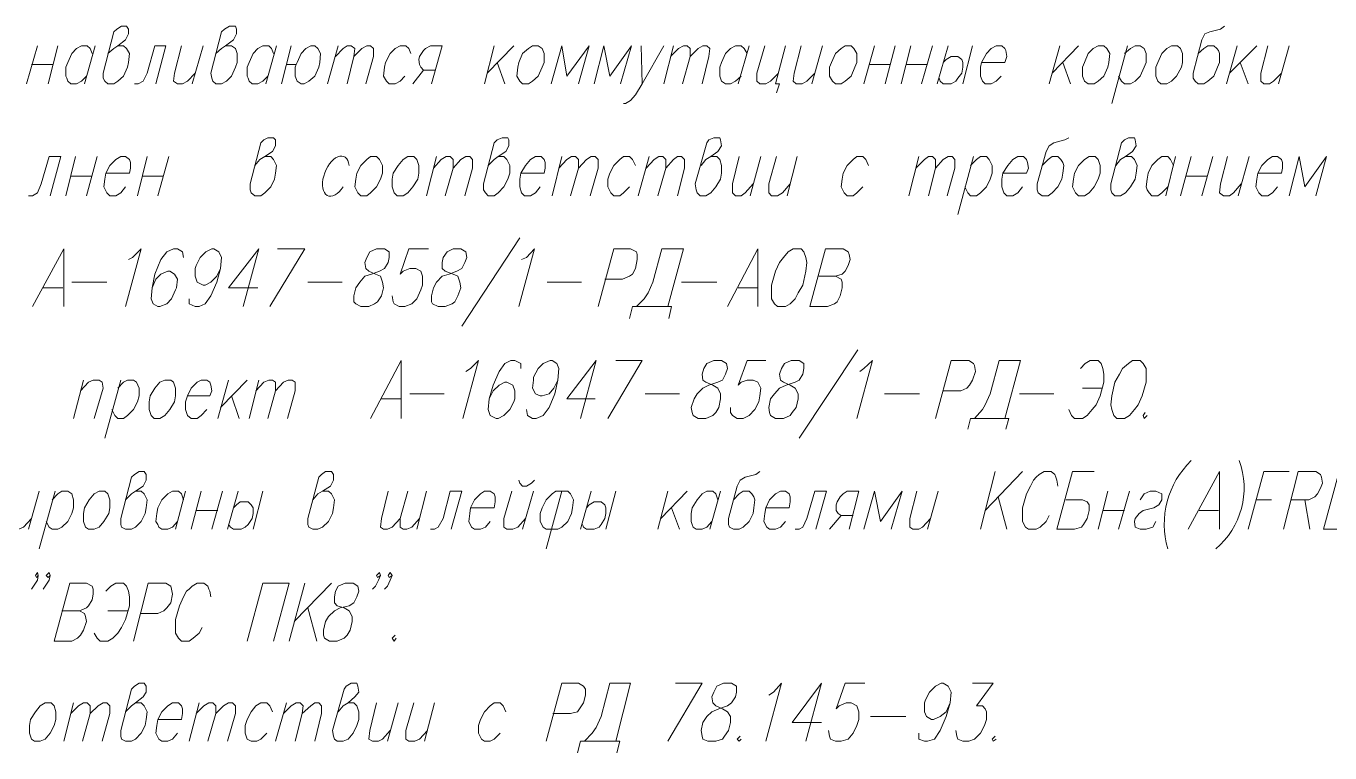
# Model space of a CAD drawing. Header units: millimetres. Extents: x 2185 to 4647, y 1259 to 2456.
# Drawn here: x 4035.09 to 4063.25, y 2350.15 to 2365.84 of the extents above; entities that cross this region are included whole.
import ezdxf

# ---------------------------------------------------------------- set-up
doc = ezdxf.new("R2010")
doc.units = ezdxf.units.MM
doc.layers.add('PDF _текст', color=7, linetype='Continuous')

msp = doc.modelspace()

# ---------------------------------------------------------------- linework, layer by layer
at = {"layer": 'PDF _текст', "lineweight": 20}
for points in [[(4036.861, 2365.244), (4036.988, 2365.35), (4037.073, 2365.413), (4037.242, 2365.54), (4037.306, 2365.667), (4037.306, 2365.773), (4037.263, 2365.837), (4037.157, 2365.837), (4037.052, 2365.773), (4036.988, 2365.71), (4036.755, 2364.821), (4036.755, 2364.715), (4036.797, 2364.651), (4036.861, 2364.588), (4036.988, 2364.588), (4037.073, 2364.651), (4037.2, 2364.757), (4037.284, 2364.948), (4037.306, 2365.053), (4037.327, 2365.244), (4037.263, 2365.35), (4037.2, 2365.413), (4037.073, 2365.413)], [(4039.189, 2365.244), (4039.316, 2365.35), (4039.401, 2365.413), (4039.571, 2365.54), (4039.634, 2365.667), (4039.634, 2365.773), (4039.613, 2365.837), (4039.486, 2365.837), (4039.38, 2365.773), (4039.316, 2365.71), (4039.084, 2364.821), (4039.105, 2364.715), (4039.126, 2364.651), (4039.189, 2364.588), (4039.316, 2364.588), (4039.422, 2364.651), (4039.528, 2364.757), (4039.613, 2364.948), (4039.655, 2365.053), (4039.655, 2365.244), (4039.613, 2365.35), (4039.528, 2365.413), (4039.401, 2365.413)], [(4060.971, 2365.837), (4060.887, 2365.773), (4060.654, 2365.71), (4060.548, 2365.667), (4060.484, 2365.54), (4060.294, 2364.821), (4060.294, 2364.715), (4060.336, 2364.651), (4060.4, 2364.588), (4060.527, 2364.588), (4060.611, 2364.651), (4060.739, 2364.757), (4060.823, 2364.948), (4060.866, 2365.053), (4060.866, 2365.244), (4060.844, 2365.307), (4060.802, 2365.35), (4060.739, 2365.413), (4060.611, 2365.413), (4060.527, 2365.35), (4060.4, 2365.244)], [(4035.337, 2365.413), (4035.104, 2364.588)], [(4035.781, 2365.413), (4035.57, 2364.588)], [(4036.395, 2364.757), (4036.289, 2364.651), (4036.184, 2364.588), (4036.057, 2364.588), (4035.993, 2364.651), (4035.972, 2364.715), (4035.951, 2364.757), (4035.951, 2364.948), (4035.993, 2365.053), (4036.078, 2365.244), (4036.184, 2365.35), (4036.289, 2365.413), (4036.416, 2365.413), (4036.48, 2365.35), (4036.522, 2365.244)], [(4036.586, 2365.413), (4036.353, 2364.588)], [(4037.898, 2364.588), (4038.11, 2365.413), (4037.877, 2365.413), (4037.708, 2364.821), (4037.623, 2364.651), (4037.517, 2364.588), (4037.433, 2364.588)], [(4038.449, 2365.413), (4038.3, 2364.821), (4038.279, 2364.651), (4038.364, 2364.588), (4038.47, 2364.588), (4038.576, 2364.651), (4038.745, 2364.821)], [(4038.914, 2365.413), (4038.681, 2364.588)], [(4040.311, 2364.757), (4040.206, 2364.651), (4040.1, 2364.588), (4039.973, 2364.588), (4039.909, 2364.651), (4039.888, 2364.715), (4039.867, 2364.757), (4039.867, 2364.948), (4039.909, 2365.053), (4039.994, 2365.244), (4040.1, 2365.35), (4040.206, 2365.413), (4040.333, 2365.413), (4040.396, 2365.35), (4040.438, 2365.244)], [(4040.502, 2365.413), (4040.269, 2364.588)], [(4040.819, 2365.413), (4040.608, 2364.588)], [(4040.714, 2365.011), (4040.925, 2365.011), (4040.946, 2365.053), (4041.031, 2365.244), (4041.137, 2365.35), (4041.243, 2365.413), (4041.327, 2365.413), (4041.391, 2365.35), (4041.454, 2365.244), (4041.433, 2365.053), (4041.412, 2364.948), (4041.327, 2364.757), (4041.2, 2364.651), (4041.095, 2364.588), (4041.031, 2364.588), (4040.946, 2364.651), (4040.904, 2364.757), (4040.904, 2364.948), (4040.925, 2365.011)], [(4041.835, 2365.413), (4041.603, 2364.588)], [(4041.772, 2365.18), (4041.941, 2365.35), (4042.026, 2365.413), (4042.111, 2365.413), (4042.195, 2365.35), (4042.174, 2365.18), (4042.026, 2364.588)], [(4042.174, 2365.18), (4042.344, 2365.35), (4042.449, 2365.413), (4042.534, 2365.413), (4042.598, 2365.35), (4042.598, 2365.18), (4042.428, 2364.588)], [(4043.402, 2365.244), (4043.36, 2365.35), (4043.296, 2365.413), (4043.169, 2365.413), (4043.063, 2365.35), (4042.957, 2365.244), (4042.852, 2365.053), (4042.83, 2364.948), (4042.809, 2364.757), (4042.873, 2364.651), (4042.936, 2364.588), (4043.063, 2364.588), (4043.169, 2364.651), (4043.275, 2364.757)], [(4043.846, 2364.588), (4044.079, 2365.413), (4043.825, 2365.413), (4043.719, 2365.35), (4043.677, 2365.307), (4043.592, 2365.18), (4043.571, 2365.117), (4043.592, 2365.011), (4043.614, 2364.948), (4043.677, 2364.884), (4043.931, 2364.884)], [(4045.201, 2365.413), (4044.99, 2364.588)], [(4045.625, 2365.413), (4045.053, 2364.821)], [(4047.022, 2364.588), (4047.254, 2365.413), (4046.768, 2364.757), (4046.662, 2365.413), (4046.429, 2364.588)], [(4047.932, 2364.588), (4048.165, 2365.413), (4047.699, 2364.757), (4047.572, 2365.413), (4047.36, 2364.588)], [(4048.376, 2365.413), (4048.398, 2364.588), (4048.863, 2365.413)], [(4049.075, 2365.413), (4048.863, 2364.588)], [(4049.011, 2365.18), (4049.181, 2365.35), (4049.287, 2365.413), (4049.371, 2365.413), (4049.435, 2365.35), (4049.435, 2365.18), (4049.265, 2364.588)], [(4049.435, 2365.18), (4049.604, 2365.35), (4049.71, 2365.413), (4049.795, 2365.413), (4049.858, 2365.35), (4049.837, 2365.18), (4049.689, 2364.588)], [(4050.536, 2364.757), (4050.409, 2364.651), (4050.303, 2364.588), (4050.197, 2364.588), (4050.112, 2364.651), (4050.091, 2364.715), (4050.07, 2364.757), (4050.07, 2364.948), (4050.112, 2365.053), (4050.197, 2365.244), (4050.303, 2365.35), (4050.409, 2365.413), (4050.536, 2365.413), (4050.599, 2365.35), (4050.663, 2365.244)], [(4050.705, 2365.413), (4050.472, 2364.588)], [(4051.044, 2365.413), (4050.874, 2364.821), (4050.874, 2364.651), (4050.938, 2364.588), (4051.065, 2364.588), (4051.171, 2364.651), (4051.34, 2364.821)], [(4051.488, 2365.413), (4051.276, 2364.588), (4051.361, 2364.588), (4051.298, 2364.397)], [(4051.827, 2365.413), (4051.679, 2364.821), (4051.657, 2364.651), (4051.721, 2364.588), (4051.848, 2364.588), (4051.954, 2364.651), (4052.123, 2364.821)], [(4052.292, 2365.413), (4052.06, 2364.588)], [(4053.414, 2365.413), (4053.182, 2364.588)], [(4053.859, 2365.413), (4053.647, 2364.588)], [(4054.198, 2365.413), (4053.986, 2364.588)], [(4054.663, 2365.413), (4054.43, 2364.588)], [(4055.002, 2365.413), (4054.769, 2364.588)], [(4054.896, 2365.053), (4054.96, 2365.117), (4055.065, 2365.18), (4055.171, 2365.18), (4055.214, 2365.18), (4055.298, 2365.117), (4055.319, 2365.053), (4055.319, 2364.948), (4055.298, 2364.821), (4055.214, 2364.715), (4055.171, 2364.651), (4055.065, 2364.588), (4054.896, 2364.588), (4054.833, 2364.651), (4054.811, 2364.715)], [(4055.531, 2365.413), (4055.319, 2364.588)], [(4055.722, 2365.053), (4056.23, 2365.053), (4056.272, 2365.18), (4056.251, 2365.307), (4056.23, 2365.35), (4056.166, 2365.413), (4056.039, 2365.413), (4055.933, 2365.35), (4055.828, 2365.244), (4055.722, 2365.053), (4055.701, 2364.948), (4055.701, 2364.757), (4055.743, 2364.651), (4055.806, 2364.588), (4055.933, 2364.588), (4056.039, 2364.651), (4056.145, 2364.757)], [(4057.415, 2365.413), (4057.182, 2364.588)], [(4057.817, 2365.413), (4057.246, 2364.821)], [(4058.876, 2365.413), (4058.537, 2364.164)], [(4058.812, 2365.244), (4058.939, 2365.35), (4059.045, 2365.413), (4059.151, 2365.413), (4059.236, 2365.35), (4059.278, 2365.244), (4059.278, 2365.053), (4059.236, 2364.948), (4059.151, 2364.757), (4059.045, 2364.651), (4058.939, 2364.588), (4058.812, 2364.588), (4058.749, 2364.651), (4058.685, 2364.757)], [(4061.247, 2365.413), (4061.014, 2364.588)], [(4061.67, 2365.413), (4061.077, 2364.821)], [(4061.903, 2365.413), (4061.755, 2364.821), (4061.755, 2364.651), (4061.818, 2364.588), (4061.945, 2364.588), (4062.03, 2364.651), (4062.199, 2364.821)], [(4062.368, 2365.413), (4062.136, 2364.588)], [(4035.21, 2365.011), (4035.676, 2365.011)], [(4045.265, 2365.053), (4045.434, 2364.588)], [(4053.309, 2365.011), (4053.753, 2365.011)], [(4054.092, 2365.011), (4054.557, 2365.011)], [(4057.479, 2365.053), (4057.648, 2364.588)], [(4061.31, 2365.053), (4061.479, 2364.588)], [(4043.444, 2364.588), (4043.677, 2364.884)], [(4048.398, 2364.588), (4048.249, 2364.355), (4048.144, 2364.228), (4048.038, 2364.164), (4047.995, 2364.164)], [(4040.036, 2362.831), (4040.142, 2362.958), (4040.248, 2363.021), (4040.417, 2363.127), (4040.481, 2363.254), (4040.481, 2363.381), (4040.438, 2363.423), (4040.311, 2363.423), (4040.227, 2363.381), (4040.163, 2363.318), (4039.93, 2362.429), (4039.93, 2362.302), (4039.952, 2362.238), (4040.036, 2362.175), (4040.163, 2362.175), (4040.248, 2362.238), (4040.375, 2362.365), (4040.46, 2362.534), (4040.481, 2362.661), (4040.502, 2362.831), (4040.438, 2362.958), (4040.375, 2363.021), (4040.248, 2363.021)], [(4045.074, 2362.831), (4045.201, 2362.958), (4045.286, 2363.021), (4045.455, 2363.127), (4045.519, 2363.254), (4045.519, 2363.381), (4045.498, 2363.423), (4045.371, 2363.423), (4045.265, 2363.381), (4045.201, 2363.318), (4044.968, 2362.429), (4044.968, 2362.302), (4045.011, 2362.238), (4045.074, 2362.175), (4045.201, 2362.175), (4045.286, 2362.238), (4045.413, 2362.365), (4045.498, 2362.534), (4045.54, 2362.661), (4045.54, 2362.831), (4045.476, 2362.958), (4045.413, 2363.021), (4045.286, 2363.021)], [(4049.668, 2362.831), (4049.773, 2362.958), (4049.879, 2363.021), (4050.027, 2363.127), (4050.112, 2363.254), (4050.091, 2363.381), (4050.07, 2363.423), (4049.943, 2363.423), (4049.837, 2363.381), (4049.795, 2363.318), (4049.541, 2362.429), (4049.562, 2362.302), (4049.583, 2362.238), (4049.646, 2362.175), (4049.773, 2362.175), (4049.879, 2362.238), (4049.985, 2362.365), (4050.091, 2362.534), (4050.112, 2362.661), (4050.112, 2362.831), (4050.07, 2362.958), (4050.006, 2363.021), (4049.879, 2363.021)], [(4057.606, 2363.423), (4057.521, 2363.381), (4057.288, 2363.318), (4057.182, 2363.254), (4057.119, 2363.127), (4056.928, 2362.429), (4056.928, 2362.302), (4056.949, 2362.238), (4057.034, 2362.175), (4057.161, 2362.175), (4057.246, 2362.238), (4057.373, 2362.365), (4057.457, 2362.534), (4057.479, 2362.661), (4057.5, 2362.831), (4057.479, 2362.894), (4057.436, 2362.958), (4057.373, 2363.021), (4057.246, 2363.021), (4057.161, 2362.958), (4057.034, 2362.831)], [(4058.622, 2362.831), (4058.728, 2362.958), (4058.833, 2363.021), (4058.982, 2363.127), (4059.066, 2363.254), (4059.045, 2363.381), (4059.024, 2363.423), (4058.897, 2363.423), (4058.812, 2363.381), (4058.749, 2363.318), (4058.516, 2362.429), (4058.516, 2362.302), (4058.537, 2362.238), (4058.601, 2362.175), (4058.728, 2362.175), (4058.833, 2362.238), (4058.939, 2362.365), (4059.045, 2362.534), (4059.066, 2362.661), (4059.087, 2362.831), (4059.024, 2362.958), (4058.96, 2363.021), (4058.833, 2363.021)], [(4035.612, 2362.175), (4035.845, 2363.021), (4035.591, 2363.021), (4035.422, 2362.429), (4035.337, 2362.238), (4035.231, 2362.175), (4035.146, 2362.175)], [(4036.162, 2363.021), (4035.951, 2362.175)], [(4036.628, 2363.021), (4036.395, 2362.175)], [(4036.819, 2362.661), (4037.327, 2362.661), (4037.348, 2362.767), (4037.348, 2362.894), (4037.327, 2362.958), (4037.242, 2363.021), (4037.136, 2363.021), (4037.03, 2362.958), (4036.903, 2362.831), (4036.819, 2362.661), (4036.797, 2362.534), (4036.776, 2362.365), (4036.84, 2362.238), (4036.903, 2362.175), (4037.03, 2362.175), (4037.136, 2362.238), (4037.242, 2362.365)], [(4037.708, 2363.021), (4037.496, 2362.175)], [(4038.173, 2363.021), (4037.941, 2362.175)], [(4043.952, 2363.021), (4043.741, 2362.175)], [(4043.889, 2362.767), (4044.058, 2362.958), (4044.164, 2363.021), (4044.249, 2363.021), (4044.312, 2362.958), (4044.312, 2362.767), (4044.143, 2362.175)], [(4044.312, 2362.767), (4044.481, 2362.958), (4044.587, 2363.021), (4044.672, 2363.021), (4044.735, 2362.958), (4044.735, 2362.767), (4044.566, 2362.175)], [(4045.773, 2362.661), (4046.281, 2362.661), (4046.302, 2362.767), (4046.302, 2362.894), (4046.281, 2362.958), (4046.217, 2363.021), (4046.09, 2363.021), (4045.984, 2362.958), (4045.879, 2362.831), (4045.773, 2362.661), (4045.752, 2362.534), (4045.752, 2362.365), (4045.794, 2362.238), (4045.857, 2362.175), (4045.984, 2362.175), (4046.09, 2362.238), (4046.196, 2362.365)], [(4046.662, 2363.021), (4046.45, 2362.175)], [(4046.598, 2362.767), (4046.768, 2362.958), (4046.873, 2363.021), (4046.958, 2363.021), (4047.022, 2362.958), (4047.022, 2362.767), (4046.852, 2362.175)], [(4047.022, 2362.767), (4047.191, 2362.958), (4047.297, 2363.021), (4047.381, 2363.021), (4047.445, 2362.958), (4047.445, 2362.767), (4047.276, 2362.175)], [(4048.249, 2362.831), (4048.186, 2362.958), (4048.122, 2363.021), (4047.995, 2363.021), (4047.911, 2362.958), (4047.784, 2362.831), (4047.699, 2362.661), (4047.657, 2362.534), (4047.657, 2362.365), (4047.72, 2362.238), (4047.784, 2362.175), (4047.911, 2362.175), (4047.995, 2362.238), (4048.122, 2362.365)], [(4048.546, 2363.021), (4048.313, 2362.175)], [(4048.482, 2362.767), (4048.652, 2362.958), (4048.757, 2363.021), (4048.842, 2363.021), (4048.906, 2362.958), (4048.906, 2362.767), (4048.736, 2362.175)], [(4048.906, 2362.767), (4049.075, 2362.958), (4049.16, 2363.021), (4049.244, 2363.021), (4049.308, 2362.958), (4049.308, 2362.767), (4049.16, 2362.175)], [(4050.493, 2363.021), (4050.345, 2362.429), (4050.345, 2362.238), (4050.409, 2362.175), (4050.536, 2362.175), (4050.62, 2362.238), (4050.79, 2362.429)], [(4050.959, 2363.021), (4050.726, 2362.175)], [(4051.298, 2363.021), (4051.128, 2362.429), (4051.128, 2362.238), (4051.192, 2362.175), (4051.319, 2362.175), (4051.425, 2362.238), (4051.594, 2362.429)], [(4051.742, 2363.021), (4051.53, 2362.175)], [(4053.287, 2362.831), (4053.224, 2362.958), (4053.16, 2363.021), (4053.033, 2363.021), (4052.949, 2362.958), (4052.822, 2362.831), (4052.737, 2362.661), (4052.716, 2362.534), (4052.695, 2362.365), (4052.758, 2362.238), (4052.822, 2362.175), (4052.949, 2362.175), (4053.033, 2362.238), (4053.16, 2362.365)], [(4054.367, 2363.021), (4054.155, 2362.175)], [(4054.303, 2362.767), (4054.494, 2362.958), (4054.579, 2363.021), (4054.663, 2363.021), (4054.727, 2362.958), (4054.727, 2362.767), (4054.579, 2362.175)], [(4054.727, 2362.767), (4054.896, 2362.958), (4055.002, 2363.021), (4055.087, 2363.021), (4055.15, 2362.958), (4055.15, 2362.767), (4054.981, 2362.175)], [(4055.552, 2363.021), (4055.214, 2361.772)], [(4055.489, 2362.831), (4055.616, 2362.958), (4055.701, 2363.021), (4055.828, 2363.021), (4055.891, 2362.958), (4055.955, 2362.831), (4055.955, 2362.661), (4055.912, 2362.534), (4055.828, 2362.365), (4055.701, 2362.238), (4055.616, 2362.175), (4055.489, 2362.175), (4055.425, 2362.238), (4055.362, 2362.365)], [(4056.187, 2362.661), (4056.695, 2362.661), (4056.738, 2362.767), (4056.717, 2362.894), (4056.695, 2362.958), (4056.632, 2363.021), (4056.505, 2363.021), (4056.399, 2362.958), (4056.293, 2362.831), (4056.187, 2362.661), (4056.166, 2362.534), (4056.166, 2362.365), (4056.209, 2362.238), (4056.272, 2362.175), (4056.399, 2362.175), (4056.505, 2362.238), (4056.611, 2362.365)], [(4059.744, 2362.365), (4059.617, 2362.238), (4059.532, 2362.175), (4059.405, 2362.175), (4059.341, 2362.238), (4059.299, 2362.302), (4059.278, 2362.365), (4059.299, 2362.534), (4059.32, 2362.661), (4059.405, 2362.831), (4059.532, 2362.958), (4059.617, 2363.021), (4059.744, 2363.021), (4059.807, 2362.958), (4059.871, 2362.831)], [(4059.913, 2363.021), (4059.701, 2362.175)], [(4060.252, 2363.021), (4060.019, 2362.175)], [(4060.717, 2363.021), (4060.484, 2362.175)], [(4061.035, 2363.021), (4060.887, 2362.429), (4060.866, 2362.238), (4060.95, 2362.175), (4061.077, 2362.175), (4061.162, 2362.238), (4061.331, 2362.429)], [(4061.501, 2363.021), (4061.268, 2362.175)], [(4061.691, 2362.661), (4062.199, 2362.661), (4062.22, 2362.767), (4062.22, 2362.894), (4062.199, 2362.958), (4062.114, 2363.021), (4062.009, 2363.021), (4061.903, 2362.958), (4061.776, 2362.831), (4061.691, 2362.661), (4061.67, 2362.534), (4061.649, 2362.365), (4061.712, 2362.238), (4061.776, 2362.175), (4061.903, 2362.175), (4062.009, 2362.238), (4062.114, 2362.365)], [(4062.94, 2362.175), (4063.173, 2363.021), (4062.707, 2362.365), (4062.58, 2363.021), (4062.368, 2362.175)], [(4036.057, 2362.598), (4036.522, 2362.598)], [(4037.602, 2362.598), (4038.046, 2362.598)], [(4060.146, 2362.598), (4060.59, 2362.598)], [(4045.752, 2361.264), (4044.503, 2359.359)], [(4035.231, 2359.783), (4035.908, 2361.031), (4035.908, 2359.783)], [(4037.306, 2360.799), (4037.39, 2360.841), (4037.581, 2361.031), (4037.242, 2359.783)], [(4038.491, 2360.841), (4038.47, 2360.968), (4038.364, 2361.031), (4038.279, 2361.031), (4038.131, 2360.968), (4038.004, 2360.799), (4037.877, 2360.481), (4037.814, 2360.185), (4037.792, 2359.952), (4037.835, 2359.846), (4037.941, 2359.783), (4037.983, 2359.783), (4038.131, 2359.846), (4038.237, 2359.952), (4038.322, 2360.142), (4038.343, 2360.185), (4038.364, 2360.375), (4038.3, 2360.481), (4038.195, 2360.545), (4038.152, 2360.545), (4038.004, 2360.481), (4037.898, 2360.375), (4037.814, 2360.185)], [(4039.295, 2360.608), (4039.211, 2360.439), (4039.084, 2360.312), (4038.957, 2360.248), (4038.914, 2360.248), (4038.787, 2360.312), (4038.745, 2360.439), (4038.745, 2360.608), (4038.766, 2360.672), (4038.851, 2360.841), (4038.978, 2360.968), (4039.105, 2361.031), (4039.147, 2361.031), (4039.253, 2360.968), (4039.316, 2360.841), (4039.295, 2360.608), (4039.211, 2360.312), (4039.084, 2360.015), (4038.957, 2359.846), (4038.83, 2359.783), (4038.745, 2359.783), (4038.618, 2359.846), (4038.618, 2359.952)], [(4039.782, 2359.783), (4040.121, 2361.031), (4039.465, 2360.185), (4040.1, 2360.185)], [(4040.523, 2361.031), (4041.116, 2361.031), (4040.354, 2359.783)], [(4043.783, 2361.031), (4043.36, 2361.031), (4043.169, 2360.481), (4043.233, 2360.545), (4043.381, 2360.608), (4043.508, 2360.608), (4043.614, 2360.545), (4043.656, 2360.439), (4043.656, 2360.248), (4043.614, 2360.142), (4043.529, 2359.952), (4043.423, 2359.846), (4043.275, 2359.783), (4043.148, 2359.783), (4043.042, 2359.846), (4043.021, 2359.888), (4043, 2360.015)], [(4045.794, 2360.799), (4045.9, 2360.841), (4046.069, 2361.031), (4045.73, 2359.783)], [(4047.445, 2359.783), (4047.784, 2361.031), (4048.144, 2361.031), (4048.271, 2360.968), (4048.292, 2360.904), (4048.292, 2360.799), (4048.249, 2360.608), (4048.186, 2360.481), (4048.122, 2360.439), (4047.974, 2360.375), (4047.593, 2360.375)], [(4048.271, 2359.783), (4048.44, 2359.952), (4048.525, 2360.079), (4048.63, 2360.312), (4048.821, 2361.031), (4049.287, 2361.031), (4048.948, 2359.783)], [(4050.239, 2359.783), (4050.895, 2361.031), (4050.895, 2359.783)], [(4052.568, 2360.439), (4052.716, 2360.481), (4052.779, 2360.545), (4052.843, 2360.672), (4052.885, 2360.799), (4052.864, 2360.904), (4052.843, 2360.968), (4052.737, 2361.031), (4052.356, 2361.031), (4052.017, 2359.783), (4052.398, 2359.783), (4052.546, 2359.846), (4052.61, 2359.888), (4052.673, 2360.015), (4052.716, 2360.185), (4052.716, 2360.312), (4052.695, 2360.375), (4052.568, 2360.439), (4052.208, 2360.439)], [(4035.464, 2360.185), (4035.887, 2360.185)], [(4036.078, 2360.312), (4036.84, 2360.312)], [(4041.179, 2360.312), (4041.92, 2360.312)], [(4046.344, 2360.312), (4047.085, 2360.312)], [(4049.244, 2360.312), (4050.006, 2360.312)], [(4050.472, 2360.185), (4050.895, 2360.185)], [(4048.969, 2359.529), (4049.033, 2359.783), (4048.186, 2359.783), (4048.122, 2359.529)], [(4053.055, 2358.851), (4051.784, 2356.946)], [(4042.534, 2357.369), (4043.19, 2358.618), (4043.19, 2357.369)], [(4044.587, 2358.385), (4044.693, 2358.449), (4044.863, 2358.618), (4044.524, 2357.369)], [(4045.773, 2358.449), (4045.773, 2358.555), (4045.646, 2358.618), (4045.561, 2358.618), (4045.434, 2358.555), (4045.307, 2358.385), (4045.18, 2358.089), (4045.095, 2357.793), (4045.074, 2357.56), (4045.117, 2357.433), (4045.244, 2357.369), (4045.286, 2357.369), (4045.413, 2357.433), (4045.54, 2357.56), (4045.625, 2357.729), (4045.646, 2357.793), (4045.646, 2357.962), (4045.603, 2358.089), (4045.476, 2358.153), (4045.434, 2358.153), (4045.307, 2358.089), (4045.18, 2357.962), (4045.095, 2357.793)], [(4046.577, 2358.195), (4046.492, 2358.026), (4046.387, 2357.899), (4046.238, 2357.856), (4046.196, 2357.856), (4046.09, 2357.899), (4046.027, 2358.026), (4046.048, 2358.195), (4046.048, 2358.258), (4046.154, 2358.449), (4046.26, 2358.555), (4046.408, 2358.618), (4046.45, 2358.618), (4046.556, 2358.555), (4046.598, 2358.449), (4046.577, 2358.195), (4046.514, 2357.899), (4046.387, 2357.602), (4046.26, 2357.433), (4046.111, 2357.369), (4046.027, 2357.369), (4045.921, 2357.433), (4045.9, 2357.56)], [(4047.064, 2357.369), (4047.403, 2358.618), (4046.768, 2357.793), (4047.381, 2357.793)], [(4047.826, 2358.618), (4048.398, 2358.618), (4047.657, 2357.369)], [(4051.065, 2358.618), (4050.663, 2358.618), (4050.472, 2358.089), (4050.536, 2358.153), (4050.663, 2358.195), (4050.79, 2358.195), (4050.895, 2358.153), (4050.959, 2358.026), (4050.938, 2357.856), (4050.917, 2357.729), (4050.832, 2357.56), (4050.705, 2357.433), (4050.578, 2357.369), (4050.451, 2357.369), (4050.345, 2357.433), (4050.303, 2357.496), (4050.303, 2357.602)], [(4053.097, 2358.385), (4053.182, 2358.449), (4053.372, 2358.618), (4053.033, 2357.369)], [(4054.727, 2357.369), (4055.065, 2358.618), (4055.447, 2358.618), (4055.552, 2358.555), (4055.574, 2358.512), (4055.595, 2358.385), (4055.531, 2358.195), (4055.468, 2358.089), (4055.404, 2358.026), (4055.277, 2357.962), (4054.896, 2357.962)], [(4055.574, 2357.369), (4055.743, 2357.56), (4055.806, 2357.666), (4055.912, 2357.899), (4056.103, 2358.618), (4056.568, 2358.618), (4056.23, 2357.369)], [(4057.86, 2358.449), (4057.965, 2358.555), (4058.071, 2358.618), (4058.241, 2358.618), (4058.304, 2358.555), (4058.347, 2358.449), (4058.368, 2358.322), (4058.368, 2358.153), (4058.283, 2357.856), (4058.198, 2357.666), (4058.114, 2357.56), (4058.008, 2357.433), (4057.902, 2357.369), (4057.733, 2357.369), (4057.669, 2357.433), (4057.606, 2357.56)], [(4036.332, 2358.195), (4036.12, 2357.369)], [(4036.268, 2357.962), (4036.438, 2358.153), (4036.543, 2358.195), (4036.67, 2358.195), (4036.734, 2358.153), (4036.755, 2358.026), (4036.565, 2357.369)], [(4037.136, 2358.195), (4036.797, 2356.946)], [(4037.073, 2358.026), (4037.2, 2358.153), (4037.284, 2358.195), (4037.411, 2358.195), (4037.475, 2358.153), (4037.538, 2358.026), (4037.538, 2357.856), (4037.496, 2357.729), (4037.411, 2357.56), (4037.284, 2357.433), (4037.2, 2357.369), (4037.073, 2357.369), (4037.009, 2357.433), (4036.946, 2357.56)], [(4038.576, 2357.856), (4039.062, 2357.856), (4039.105, 2357.962), (4039.084, 2358.089), (4039.062, 2358.153), (4038.999, 2358.195), (4038.872, 2358.195), (4038.787, 2358.153), (4038.66, 2358.026), (4038.576, 2357.856), (4038.533, 2357.729), (4038.533, 2357.56), (4038.576, 2357.433), (4038.66, 2357.369), (4038.787, 2357.369), (4038.872, 2357.433), (4038.999, 2357.56)], [(4039.465, 2358.195), (4039.232, 2357.369)], [(4039.867, 2358.195), (4039.295, 2357.602)], [(4040.121, 2358.195), (4039.909, 2357.369)], [(4040.057, 2357.962), (4040.227, 2358.153), (4040.333, 2358.195), (4040.417, 2358.195), (4040.481, 2358.153), (4040.481, 2357.962), (4040.311, 2357.369)], [(4040.481, 2357.962), (4040.65, 2358.153), (4040.756, 2358.195), (4040.841, 2358.195), (4040.904, 2358.153), (4040.904, 2357.962), (4040.735, 2357.369)], [(4039.528, 2357.856), (4039.698, 2357.369)], [(4043.381, 2357.899), (4044.122, 2357.899)], [(4048.461, 2357.899), (4049.202, 2357.899)], [(4053.626, 2357.899), (4054.388, 2357.899)], [(4056.547, 2357.899), (4057.288, 2357.899)], [(4057.902, 2358.026), (4058.325, 2358.026)], [(4042.767, 2357.793), (4043.19, 2357.793)], [(4056.251, 2357.137), (4056.314, 2357.369), (4055.489, 2357.369), (4055.425, 2357.137)], [(4059.257, 2357.496), (4059.214, 2357.433), (4059.236, 2357.369), (4059.299, 2357.433)], [(4037.242, 2355.612), (4037.369, 2355.739), (4037.454, 2355.803), (4037.623, 2355.909), (4037.687, 2356.036), (4037.687, 2356.163), (4037.644, 2356.226), (4037.538, 2356.226), (4037.433, 2356.163), (4037.369, 2356.099), (4037.136, 2355.21), (4037.136, 2355.083), (4037.157, 2355.02), (4037.242, 2354.977), (4037.369, 2354.977), (4037.454, 2355.02), (4037.581, 2355.147), (4037.665, 2355.316), (4037.687, 2355.443), (4037.708, 2355.612), (4037.644, 2355.739), (4037.581, 2355.803), (4037.454, 2355.803)], [(4041.285, 2355.612), (4041.391, 2355.739), (4041.497, 2355.803), (4041.666, 2355.909), (4041.73, 2356.036), (4041.73, 2356.163), (4041.687, 2356.226), (4041.56, 2356.226), (4041.476, 2356.163), (4041.412, 2356.099), (4041.179, 2355.21), (4041.179, 2355.083), (4041.2, 2355.02), (4041.285, 2354.977), (4041.391, 2354.977), (4041.497, 2355.02), (4041.624, 2355.147), (4041.708, 2355.316), (4041.73, 2355.443), (4041.751, 2355.612), (4041.687, 2355.739), (4041.624, 2355.803), (4041.497, 2355.803)], [(4050.938, 2356.226), (4050.853, 2356.163), (4050.62, 2356.099), (4050.514, 2356.036), (4050.451, 2355.909), (4050.26, 2355.21), (4050.26, 2355.083), (4050.282, 2355.02), (4050.366, 2354.977), (4050.493, 2354.977), (4050.578, 2355.02), (4050.705, 2355.147), (4050.79, 2355.316), (4050.811, 2355.443), (4050.832, 2355.612), (4050.811, 2355.676), (4050.768, 2355.739), (4050.705, 2355.803), (4050.578, 2355.803), (4050.493, 2355.739), (4050.366, 2355.612)], [(4056.018, 2356.226), (4055.701, 2354.977)], [(4056.611, 2356.226), (4055.806, 2355.38)], [(4057.373, 2355.909), (4057.352, 2356.036), (4057.33, 2356.099), (4057.309, 2356.163), (4057.225, 2356.226), (4057.076, 2356.226), (4056.971, 2356.163), (4056.907, 2356.099), (4056.844, 2356.036), (4056.78, 2355.909), (4056.695, 2355.739), (4056.611, 2355.443), (4056.611, 2355.274), (4056.611, 2355.147), (4056.674, 2355.02), (4056.738, 2354.977), (4056.907, 2354.977), (4056.992, 2355.02), (4057.119, 2355.147), (4057.182, 2355.274)], [(4058.156, 2356.226), (4057.69, 2356.226), (4057.352, 2354.977), (4057.733, 2354.977), (4057.881, 2355.02), (4057.923, 2355.083), (4058.008, 2355.21), (4058.05, 2355.38), (4058.05, 2355.507), (4058.008, 2355.57), (4057.902, 2355.612), (4057.542, 2355.612)], [(4060.188, 2354.977), (4060.866, 2356.226), (4060.866, 2354.977)], [(4061.479, 2354.977), (4061.818, 2356.226), (4062.368, 2356.226)], [(4062.241, 2354.977), (4062.559, 2356.226), (4062.94, 2356.226), (4063.046, 2356.163), (4063.067, 2356.099), (4063.088, 2355.972), (4063.046, 2355.866), (4062.982, 2355.739), (4062.919, 2355.676), (4062.792, 2355.612), (4062.411, 2355.612)], [(4063.448, 2356.226), (4063.109, 2354.977), (4063.617, 2354.977)], [(4045.73, 2356.036), (4045.752, 2355.972), (4045.815, 2355.909), (4045.9, 2355.909), (4046.006, 2355.972), (4046.069, 2356.036)], [(4034.914, 2355.803), (4034.765, 2355.21), (4034.744, 2355.02), (4034.829, 2354.977), (4034.935, 2354.977), (4035.041, 2355.02), (4035.21, 2355.21)], [(4035.379, 2355.803), (4035.146, 2354.977)], [(4035.718, 2355.803), (4035.379, 2354.554)], [(4035.654, 2355.612), (4035.781, 2355.739), (4035.866, 2355.803), (4035.993, 2355.803), (4036.078, 2355.739), (4036.12, 2355.612), (4036.12, 2355.443), (4036.078, 2355.316), (4035.993, 2355.147), (4035.866, 2355.02), (4035.781, 2354.977), (4035.654, 2354.977), (4035.591, 2355.02), (4035.527, 2355.147)], [(4038.364, 2355.147), (4038.258, 2355.02), (4038.152, 2354.977), (4038.025, 2354.977), (4037.962, 2355.02), (4037.941, 2355.083), (4037.898, 2355.147), (4037.919, 2355.316), (4037.941, 2355.443), (4038.025, 2355.612), (4038.152, 2355.739), (4038.258, 2355.803), (4038.385, 2355.803), (4038.449, 2355.739), (4038.491, 2355.612)], [(4038.533, 2355.803), (4038.322, 2354.977)], [(4038.872, 2355.803), (4038.66, 2354.977)], [(4039.338, 2355.803), (4039.105, 2354.977)], [(4039.676, 2355.803), (4039.443, 2354.977)], [(4040.206, 2355.803), (4039.994, 2354.977)], [(4043.169, 2355.21), (4043, 2355.02), (4042.894, 2354.977), (4042.809, 2354.977), (4042.746, 2355.02), (4042.767, 2355.21), (4042.915, 2355.803)], [(4043.592, 2355.21), (4043.423, 2355.02), (4043.317, 2354.977), (4043.233, 2354.977), (4043.169, 2355.02), (4043.169, 2355.21), (4043.338, 2355.803)], [(4043.529, 2354.977), (4043.741, 2355.803)], [(4044.27, 2354.977), (4044.503, 2355.803), (4044.249, 2355.803), (4044.1, 2355.21), (4043.995, 2355.02), (4043.91, 2354.977), (4043.825, 2354.977)], [(4044.693, 2355.443), (4045.201, 2355.443), (4045.222, 2355.57), (4045.222, 2355.676), (4045.201, 2355.739), (4045.117, 2355.803), (4044.99, 2355.803), (4044.905, 2355.739), (4044.778, 2355.612), (4044.693, 2355.443), (4044.672, 2355.316), (4044.651, 2355.147), (4044.714, 2355.02), (4044.778, 2354.977), (4044.905, 2354.977), (4045.011, 2355.02), (4045.117, 2355.147)], [(4045.582, 2355.803), (4045.413, 2355.21), (4045.413, 2355.02), (4045.476, 2354.977), (4045.603, 2354.977), (4045.709, 2355.02), (4045.879, 2355.21)], [(4046.048, 2355.803), (4045.815, 2354.977)], [(4046.662, 2355.803), (4046.323, 2354.554)], [(4047.297, 2355.803), (4047.064, 2354.977)], [(4047.826, 2355.803), (4047.614, 2354.977)], [(4048.948, 2355.803), (4048.736, 2354.977)], [(4049.371, 2355.803), (4048.8, 2355.21)], [(4049.9, 2355.147), (4049.795, 2355.02), (4049.689, 2354.977), (4049.562, 2354.977), (4049.498, 2355.02), (4049.477, 2355.083), (4049.456, 2355.147), (4049.456, 2355.316), (4049.477, 2355.443), (4049.583, 2355.612), (4049.689, 2355.739), (4049.795, 2355.803), (4049.922, 2355.803), (4049.985, 2355.739), (4050.027, 2355.612)], [(4050.091, 2355.803), (4049.858, 2354.977)], [(4051.065, 2355.443), (4051.573, 2355.443), (4051.594, 2355.57), (4051.594, 2355.676), (4051.573, 2355.739), (4051.488, 2355.803), (4051.382, 2355.803), (4051.276, 2355.739), (4051.149, 2355.612), (4051.065, 2355.443), (4051.044, 2355.316), (4051.022, 2355.147), (4051.086, 2355.02), (4051.149, 2354.977), (4051.276, 2354.977), (4051.382, 2355.02), (4051.488, 2355.147)], [(4052.144, 2354.977), (4052.377, 2355.803), (4052.123, 2355.803), (4051.954, 2355.21), (4051.869, 2355.02), (4051.784, 2354.977), (4051.7, 2354.977)], [(4052.864, 2354.977), (4053.076, 2355.803), (4052.822, 2355.803), (4052.737, 2355.739), (4052.673, 2355.676), (4052.61, 2355.57), (4052.589, 2355.507), (4052.589, 2355.38), (4052.631, 2355.316), (4052.695, 2355.274), (4052.949, 2355.274)], [(4053.774, 2354.977), (4054.007, 2355.803), (4053.541, 2355.147), (4053.414, 2355.803), (4053.182, 2354.977)], [(4054.325, 2355.803), (4054.176, 2355.21), (4054.176, 2355.02), (4054.24, 2354.977), (4054.367, 2354.977), (4054.452, 2355.02), (4054.621, 2355.21)], [(4054.79, 2355.803), (4054.557, 2354.977)], [(4056.272, 2354.977), (4056.082, 2355.676)], [(4058.452, 2355.803), (4058.241, 2354.977)], [(4058.918, 2355.803), (4058.685, 2354.977)], [(4059.151, 2355.612), (4059.236, 2355.739), (4059.363, 2355.803), (4059.49, 2355.803), (4059.617, 2355.739), (4059.617, 2355.612), (4059.553, 2355.507), (4059.447, 2355.443), (4059.214, 2355.38), (4059.13, 2355.316), (4059.045, 2355.21), (4059.024, 2355.147), (4059.045, 2355.02), (4059.151, 2354.977), (4059.278, 2354.977), (4059.426, 2355.02), (4059.49, 2355.147)], [(4061.649, 2355.612), (4061.987, 2355.612)], [(4062.707, 2355.612), (4062.813, 2354.977)], [(4038.766, 2355.38), (4039.232, 2355.38)], [(4039.571, 2355.443), (4039.634, 2355.507), (4039.719, 2355.57), (4039.846, 2355.57), (4039.888, 2355.57), (4039.952, 2355.507), (4039.994, 2355.443), (4039.994, 2355.316), (4039.973, 2355.21), (4039.888, 2355.083), (4039.825, 2355.02), (4039.74, 2354.977), (4039.571, 2354.977), (4039.507, 2355.02), (4039.465, 2355.083)], [(4047.191, 2355.443), (4047.254, 2355.507), (4047.36, 2355.57), (4047.487, 2355.57), (4047.509, 2355.57), (4047.593, 2355.507), (4047.614, 2355.443), (4047.614, 2355.316), (4047.593, 2355.21), (4047.509, 2355.083), (4047.466, 2355.02), (4047.36, 2354.977), (4047.191, 2354.977), (4047.127, 2355.02), (4047.106, 2355.083)], [(4049.033, 2355.443), (4049.202, 2354.977)], [(4058.347, 2355.38), (4058.812, 2355.38)], [(4060.421, 2355.38), (4060.844, 2355.38)], [(4052.441, 2354.977), (4052.695, 2355.274)], [(4035.358, 2353.982), (4035.316, 2353.94), (4035.295, 2353.982), (4035.337, 2354.046), (4035.358, 2353.982), (4035.337, 2353.877), (4035.252, 2353.75), (4035.21, 2353.686)], [(4035.612, 2353.982), (4035.57, 2353.94), (4035.527, 2353.982), (4035.591, 2354.046), (4035.612, 2353.982), (4035.591, 2353.877), (4035.506, 2353.75), (4035.464, 2353.686)], [(4042.746, 2353.982), (4042.682, 2353.94), (4042.661, 2353.982), (4042.725, 2354.046), (4042.746, 2353.982), (4042.703, 2353.877), (4042.64, 2353.75), (4042.576, 2353.686)], [(4043, 2353.982), (4042.936, 2353.94), (4042.915, 2353.982), (4042.957, 2354.046), (4043, 2353.982), (4042.957, 2353.877), (4042.894, 2353.75), (4042.83, 2353.686)], [(4036.247, 2353.22), (4036.395, 2353.284), (4036.438, 2353.326), (4036.522, 2353.453), (4036.543, 2353.58), (4036.543, 2353.686), (4036.522, 2353.75), (4036.395, 2353.813), (4036.035, 2353.813), (4035.697, 2352.564), (4036.078, 2352.564), (4036.205, 2352.628), (4036.268, 2352.691), (4036.332, 2352.797), (4036.395, 2352.988), (4036.374, 2353.093), (4036.353, 2353.157), (4036.247, 2353.22), (4035.866, 2353.22)], [(4036.819, 2353.644), (4036.925, 2353.75), (4037.03, 2353.813), (4037.2, 2353.813), (4037.263, 2353.75), (4037.306, 2353.644), (4037.327, 2353.517), (4037.327, 2353.326), (4037.242, 2353.03), (4037.157, 2352.861), (4037.073, 2352.734), (4036.967, 2352.628), (4036.861, 2352.564), (4036.692, 2352.564), (4036.628, 2352.628), (4036.565, 2352.734)], [(4037.411, 2352.564), (4037.729, 2353.813), (4038.11, 2353.813), (4038.216, 2353.75), (4038.237, 2353.686), (4038.258, 2353.58), (4038.216, 2353.39), (4038.131, 2353.284), (4038.068, 2353.22), (4037.941, 2353.157), (4037.56, 2353.157)], [(4039.084, 2353.517), (4039.062, 2353.644), (4039.041, 2353.686), (4039.02, 2353.75), (4038.935, 2353.813), (4038.787, 2353.813), (4038.681, 2353.75), (4038.618, 2353.686), (4038.554, 2353.644), (4038.491, 2353.517), (4038.406, 2353.326), (4038.322, 2353.03), (4038.322, 2352.861), (4038.322, 2352.734), (4038.385, 2352.628), (4038.449, 2352.564), (4038.618, 2352.564), (4038.703, 2352.628), (4038.83, 2352.734), (4038.893, 2352.861)], [(4039.867, 2352.564), (4040.206, 2353.813), (4040.777, 2353.813), (4040.438, 2352.564)], [(4041.116, 2353.813), (4040.777, 2352.564)], [(4041.687, 2353.813), (4040.883, 2352.988)], [(4036.861, 2353.22), (4037.284, 2353.22)], [(4041.37, 2352.564), (4041.179, 2353.284)], [(4043.063, 2352.691), (4043, 2352.628), (4043.042, 2352.564), (4043.084, 2352.628)], [(4037.242, 2351.04), (4037.369, 2351.167), (4037.454, 2351.231), (4037.623, 2351.358), (4037.687, 2351.463), (4037.687, 2351.591), (4037.644, 2351.654), (4037.538, 2351.654), (4037.433, 2351.591), (4037.369, 2351.527), (4037.136, 2350.638), (4037.136, 2350.511), (4037.157, 2350.447), (4037.242, 2350.405), (4037.369, 2350.405), (4037.454, 2350.447), (4037.581, 2350.574), (4037.665, 2350.744), (4037.687, 2350.871), (4037.708, 2351.04), (4037.644, 2351.167), (4037.581, 2351.231), (4037.454, 2351.231)], [(4041.835, 2351.04), (4041.941, 2351.167), (4042.047, 2351.231), (4042.195, 2351.358), (4042.28, 2351.463), (4042.259, 2351.591), (4042.238, 2351.654), (4042.111, 2351.654), (4042.005, 2351.591), (4041.962, 2351.527), (4041.708, 2350.638), (4041.73, 2350.511), (4041.751, 2350.447), (4041.814, 2350.405), (4041.941, 2350.405), (4042.047, 2350.447), (4042.153, 2350.574), (4042.238, 2350.744), (4042.28, 2350.871), (4042.28, 2351.04), (4042.238, 2351.167), (4042.174, 2351.231), (4042.047, 2351.231)], [(4046.323, 2350.405), (4046.662, 2351.654), (4047.022, 2351.654), (4047.127, 2351.591), (4047.17, 2351.527), (4047.17, 2351.4), (4047.127, 2351.231), (4047.043, 2351.104), (4047, 2351.04), (4046.852, 2350.998), (4046.471, 2350.998)], [(4047.149, 2350.405), (4047.318, 2350.574), (4047.403, 2350.701), (4047.509, 2350.934), (4047.699, 2351.654), (4048.144, 2351.654), (4047.826, 2350.405)], [(4049.117, 2351.654), (4049.689, 2351.654), (4048.948, 2350.405)], [(4051.128, 2351.4), (4051.234, 2351.463), (4051.403, 2351.654), (4051.065, 2350.405)], [(4051.933, 2350.405), (4052.271, 2351.654), (4051.636, 2350.807), (4052.271, 2350.807)], [(4053.203, 2351.654), (4052.779, 2351.654), (4052.589, 2351.104), (4052.652, 2351.167), (4052.801, 2351.231), (4052.906, 2351.231), (4053.033, 2351.167), (4053.076, 2351.04), (4053.076, 2350.871), (4053.033, 2350.744), (4052.949, 2350.574), (4052.843, 2350.447), (4052.695, 2350.405), (4052.568, 2350.405), (4052.462, 2350.447), (4052.441, 2350.511), (4052.419, 2350.638)], [(4055.044, 2351.231), (4054.96, 2351.04), (4054.833, 2350.934), (4054.684, 2350.871), (4054.642, 2350.871), (4054.536, 2350.934), (4054.494, 2351.04), (4054.494, 2351.231), (4054.515, 2351.294), (4054.6, 2351.463), (4054.727, 2351.591), (4054.854, 2351.654), (4054.896, 2351.654), (4055.002, 2351.591), (4055.065, 2351.463), (4055.044, 2351.231), (4054.96, 2350.934), (4054.833, 2350.638), (4054.706, 2350.447), (4054.557, 2350.405), (4054.494, 2350.405), (4054.367, 2350.447), (4054.367, 2350.574)], [(4055.531, 2351.654), (4055.976, 2351.654), (4055.616, 2351.167), (4055.743, 2351.167), (4055.806, 2351.104), (4055.828, 2351.04), (4055.828, 2350.871), (4055.785, 2350.744), (4055.701, 2350.574), (4055.574, 2350.447), (4055.447, 2350.405), (4055.319, 2350.405), (4055.214, 2350.447), (4055.192, 2350.511), (4055.171, 2350.638)], [(4036.12, 2351.231), (4035.908, 2350.405)], [(4036.057, 2350.998), (4036.226, 2351.167), (4036.332, 2351.231), (4036.416, 2351.231), (4036.48, 2351.167), (4036.48, 2350.998), (4036.311, 2350.405)], [(4036.48, 2350.998), (4036.649, 2351.167), (4036.755, 2351.231), (4036.84, 2351.231), (4036.903, 2351.167), (4036.903, 2350.998), (4036.734, 2350.405)], [(4037.941, 2350.871), (4038.449, 2350.871), (4038.47, 2350.998), (4038.47, 2351.104), (4038.449, 2351.167), (4038.385, 2351.231), (4038.258, 2351.231), (4038.152, 2351.167), (4038.025, 2351.04), (4037.941, 2350.871), (4037.919, 2350.744), (4037.898, 2350.574), (4037.962, 2350.447), (4038.025, 2350.405), (4038.152, 2350.405), (4038.258, 2350.447), (4038.364, 2350.574)], [(4038.83, 2351.231), (4038.618, 2350.405)], [(4038.766, 2350.998), (4038.935, 2351.167), (4039.041, 2351.231), (4039.126, 2351.231), (4039.189, 2351.167), (4039.189, 2350.998), (4039.02, 2350.405)], [(4039.189, 2350.998), (4039.359, 2351.167), (4039.465, 2351.231), (4039.549, 2351.231), (4039.613, 2351.167), (4039.613, 2350.998), (4039.443, 2350.405)], [(4040.417, 2351.04), (4040.354, 2351.167), (4040.29, 2351.231), (4040.163, 2351.231), (4040.057, 2351.167), (4039.952, 2351.04), (4039.867, 2350.871), (4039.825, 2350.744), (4039.825, 2350.574), (4039.867, 2350.447), (4039.952, 2350.405), (4040.079, 2350.405), (4040.163, 2350.447), (4040.29, 2350.574)], [(4040.714, 2351.231), (4040.481, 2350.405)], [(4040.65, 2350.998), (4040.819, 2351.167), (4040.925, 2351.231), (4041.01, 2351.231), (4041.073, 2351.167), (4041.052, 2350.998), (4040.904, 2350.405)], [(4041.052, 2350.998), (4041.243, 2351.167), (4041.327, 2351.231), (4041.412, 2351.231), (4041.476, 2351.167), (4041.476, 2350.998), (4041.327, 2350.405)], [(4042.661, 2351.231), (4042.513, 2350.638), (4042.492, 2350.447), (4042.576, 2350.405), (4042.703, 2350.405), (4042.788, 2350.447), (4042.957, 2350.638)], [(4043.127, 2351.231), (4042.894, 2350.405)], [(4043.465, 2351.231), (4043.296, 2350.638), (4043.296, 2350.447), (4043.36, 2350.405), (4043.487, 2350.405), (4043.592, 2350.447), (4043.762, 2350.638)], [(4043.91, 2351.231), (4043.698, 2350.405)], [(4045.455, 2351.04), (4045.392, 2351.167), (4045.328, 2351.231), (4045.201, 2351.231), (4045.117, 2351.167), (4044.99, 2351.04), (4044.905, 2350.871), (4044.863, 2350.744), (4044.863, 2350.574), (4044.926, 2350.447), (4044.99, 2350.405), (4045.117, 2350.405), (4045.201, 2350.447), (4045.328, 2350.574)], [(4053.33, 2350.934), (4054.092, 2350.934)], [(4047.847, 2350.151), (4047.911, 2350.405), (4047.064, 2350.405), (4047, 2350.151)], [(4050.514, 2350.511), (4050.451, 2350.447), (4050.493, 2350.405), (4050.536, 2350.447)], [(4056.018, 2350.511), (4055.955, 2350.447), (4055.976, 2350.405), (4056.039, 2350.447)]]:
    msp.add_lwpolyline(points, dxfattribs=at)
for points in [[(4046.027, 2365.413), (4046.154, 2365.413), (4046.238, 2365.35), (4046.281, 2365.244), (4046.281, 2365.053), (4046.238, 2364.948), (4046.154, 2364.757), (4046.027, 2364.651), (4045.942, 2364.588), (4045.815, 2364.588), (4045.752, 2364.651), (4045.688, 2364.757), (4045.709, 2364.948), (4045.73, 2365.053), (4045.815, 2365.244), (4045.942, 2365.35)], [(4052.779, 2365.413), (4052.906, 2365.413), (4052.97, 2365.35), (4053.033, 2365.244), (4053.033, 2365.053), (4052.991, 2364.948), (4052.906, 2364.757), (4052.779, 2364.651), (4052.695, 2364.588), (4052.568, 2364.588), (4052.504, 2364.651), (4052.441, 2364.757), (4052.441, 2364.948), (4052.483, 2365.053), (4052.568, 2365.244), (4052.695, 2365.35)], [(4058.241, 2365.413), (4058.368, 2365.413), (4058.431, 2365.35), (4058.495, 2365.244), (4058.474, 2365.053), (4058.452, 2364.948), (4058.368, 2364.757), (4058.241, 2364.651), (4058.156, 2364.588), (4058.029, 2364.588), (4057.944, 2364.651), (4057.902, 2364.757), (4057.902, 2364.948), (4057.944, 2365.053), (4058.029, 2365.244), (4058.135, 2365.35)], [(4059.828, 2365.413), (4059.955, 2365.413), (4060.019, 2365.35), (4060.061, 2365.244), (4060.061, 2365.053), (4060.04, 2364.948), (4059.934, 2364.757), (4059.828, 2364.651), (4059.722, 2364.588), (4059.595, 2364.588), (4059.532, 2364.651), (4059.49, 2364.757), (4059.49, 2364.948), (4059.532, 2365.053), (4059.617, 2365.244), (4059.722, 2365.35)], [(4042.534, 2363.021), (4042.661, 2363.021), (4042.725, 2362.958), (4042.788, 2362.831), (4042.788, 2362.661), (4042.746, 2362.534), (4042.661, 2362.365), (4042.534, 2362.238), (4042.449, 2362.175), (4042.322, 2362.175), (4042.259, 2362.238), (4042.195, 2362.365), (4042.217, 2362.534), (4042.238, 2362.661), (4042.322, 2362.831), (4042.449, 2362.958)], [(4043.338, 2363.021), (4043.465, 2363.021), (4043.529, 2362.958), (4043.571, 2362.831), (4043.571, 2362.661), (4043.55, 2362.534), (4043.444, 2362.365), (4043.338, 2362.238), (4043.233, 2362.175), (4043.106, 2362.175), (4043.042, 2362.238), (4043, 2362.365), (4043, 2362.534), (4043.021, 2362.661), (4043.127, 2362.831), (4043.233, 2362.958)], [(4058.05, 2363.021), (4058.177, 2363.021), (4058.241, 2362.958), (4058.283, 2362.831), (4058.283, 2362.661), (4058.241, 2362.534), (4058.156, 2362.365), (4058.05, 2362.238), (4057.944, 2362.175), (4057.817, 2362.175), (4057.754, 2362.238), (4057.69, 2362.365), (4057.711, 2362.534), (4057.733, 2362.661), (4057.817, 2362.831), (4057.944, 2362.958)], [(4042.661, 2361.031), (4042.513, 2360.968), (4042.449, 2360.841), (4042.407, 2360.735), (4042.428, 2360.608), (4042.492, 2360.545), (4042.64, 2360.481), (4042.746, 2360.439), (4042.788, 2360.312), (4042.809, 2360.185), (4042.767, 2360.015), (4042.682, 2359.888), (4042.619, 2359.846), (4042.492, 2359.783), (4042.322, 2359.783), (4042.217, 2359.846), (4042.174, 2359.888), (4042.174, 2360.015), (4042.217, 2360.185), (4042.301, 2360.312), (4042.407, 2360.439), (4042.555, 2360.481), (4042.725, 2360.545), (4042.83, 2360.608), (4042.915, 2360.735), (4042.936, 2360.841), (4042.936, 2360.968), (4042.83, 2361.031)], [(4044.312, 2361.031), (4044.185, 2360.968), (4044.1, 2360.841), (4044.079, 2360.735), (4044.079, 2360.608), (4044.143, 2360.545), (4044.312, 2360.481), (4044.418, 2360.439), (4044.46, 2360.312), (4044.481, 2360.185), (4044.418, 2360.015), (4044.354, 2359.888), (4044.291, 2359.846), (4044.143, 2359.783), (4043.995, 2359.783), (4043.868, 2359.846), (4043.846, 2359.888), (4043.846, 2360.015), (4043.889, 2360.185), (4043.952, 2360.312), (4044.079, 2360.439), (4044.227, 2360.481), (4044.397, 2360.545), (4044.503, 2360.608), (4044.566, 2360.735), (4044.608, 2360.841), (4044.587, 2360.968), (4044.481, 2361.031)], [(4051.657, 2361.031), (4051.827, 2361.031), (4051.89, 2360.968), (4051.933, 2360.841), (4051.954, 2360.735), (4051.933, 2360.545), (4051.869, 2360.248), (4051.763, 2360.079), (4051.7, 2359.952), (4051.594, 2359.846), (4051.488, 2359.783), (4051.319, 2359.783), (4051.255, 2359.846), (4051.192, 2359.952), (4051.192, 2360.079), (4051.192, 2360.248), (4051.276, 2360.545), (4051.361, 2360.735), (4051.446, 2360.841), (4051.552, 2360.968)], [(4049.943, 2358.618), (4049.795, 2358.555), (4049.731, 2358.449), (4049.689, 2358.322), (4049.71, 2358.195), (4049.773, 2358.153), (4049.922, 2358.089), (4050.027, 2358.026), (4050.091, 2357.899), (4050.091, 2357.793), (4050.049, 2357.602), (4049.985, 2357.496), (4049.922, 2357.433), (4049.773, 2357.369), (4049.604, 2357.369), (4049.498, 2357.433), (4049.477, 2357.496), (4049.456, 2357.602), (4049.519, 2357.793), (4049.583, 2357.899), (4049.71, 2358.026), (4049.837, 2358.089), (4050.027, 2358.153), (4050.133, 2358.195), (4050.197, 2358.322), (4050.239, 2358.449), (4050.218, 2358.555), (4050.112, 2358.618)], [(4051.615, 2358.618), (4051.467, 2358.555), (4051.403, 2358.449), (4051.361, 2358.322), (4051.382, 2358.195), (4051.446, 2358.153), (4051.594, 2358.089), (4051.7, 2358.026), (4051.763, 2357.899), (4051.763, 2357.793), (4051.721, 2357.602), (4051.636, 2357.496), (4051.594, 2357.433), (4051.446, 2357.369), (4051.276, 2357.369), (4051.171, 2357.433), (4051.149, 2357.496), (4051.128, 2357.602), (4051.171, 2357.793), (4051.255, 2357.899), (4051.361, 2358.026), (4051.509, 2358.089), (4051.7, 2358.153), (4051.784, 2358.195), (4051.869, 2358.322), (4051.89, 2358.449), (4051.89, 2358.555), (4051.784, 2358.618)], [(4058.982, 2358.618), (4059.151, 2358.618), (4059.214, 2358.555), (4059.278, 2358.449), (4059.278, 2358.322), (4059.278, 2358.153), (4059.193, 2357.856), (4059.109, 2357.666), (4059.024, 2357.56), (4058.918, 2357.433), (4058.812, 2357.369), (4058.643, 2357.369), (4058.579, 2357.433), (4058.537, 2357.56), (4058.516, 2357.666), (4058.537, 2357.856), (4058.601, 2358.153), (4058.706, 2358.322), (4058.77, 2358.449), (4058.897, 2358.555)], [(4038.089, 2358.195), (4038.216, 2358.195), (4038.279, 2358.153), (4038.322, 2358.026), (4038.322, 2357.856), (4038.3, 2357.729), (4038.195, 2357.56), (4038.089, 2357.433), (4037.983, 2357.369), (4037.856, 2357.369), (4037.792, 2357.433), (4037.75, 2357.56), (4037.75, 2357.729), (4037.771, 2357.856), (4037.877, 2358.026), (4037.983, 2358.153)], [(4036.67, 2355.803), (4036.797, 2355.803), (4036.861, 2355.739), (4036.903, 2355.612), (4036.903, 2355.443), (4036.882, 2355.316), (4036.776, 2355.147), (4036.67, 2355.02), (4036.565, 2354.977), (4036.438, 2354.977), (4036.374, 2355.02), (4036.332, 2355.147), (4036.332, 2355.316), (4036.353, 2355.443), (4036.459, 2355.612), (4036.565, 2355.739)], [(4046.789, 2355.803), (4046.535, 2355.803), (4046.45, 2355.739), (4046.323, 2355.612), (4046.238, 2355.443), (4046.196, 2355.316), (4046.196, 2355.147), (4046.26, 2355.02), (4046.323, 2354.977), (4046.577, 2354.977), (4046.662, 2355.02), (4046.789, 2355.147), (4046.873, 2355.316), (4046.895, 2355.443), (4046.916, 2355.612), (4046.852, 2355.739)], [(4041.984, 2353.813), (4041.835, 2353.75), (4041.772, 2353.644), (4041.751, 2353.517), (4041.751, 2353.39), (4041.814, 2353.326), (4041.962, 2353.284), (4042.068, 2353.22), (4042.132, 2353.093), (4042.132, 2352.988), (4042.089, 2352.797), (4042.026, 2352.691), (4041.962, 2352.628), (4041.814, 2352.564), (4041.645, 2352.564), (4041.539, 2352.628), (4041.518, 2352.691), (4041.518, 2352.797), (4041.56, 2352.988), (4041.624, 2353.093), (4041.751, 2353.22), (4041.878, 2353.284), (4042.068, 2353.326), (4042.174, 2353.39), (4042.238, 2353.517), (4042.28, 2353.644), (4042.259, 2353.75), (4042.153, 2353.813)], [(4050.155, 2351.654), (4050.006, 2351.591), (4049.943, 2351.463), (4049.9, 2351.358), (4049.922, 2351.231), (4049.985, 2351.167), (4050.133, 2351.104), (4050.239, 2351.04), (4050.303, 2350.934), (4050.303, 2350.807), (4050.26, 2350.638), (4050.176, 2350.511), (4050.133, 2350.447), (4049.985, 2350.405), (4049.816, 2350.405), (4049.71, 2350.447), (4049.689, 2350.511), (4049.668, 2350.638), (4049.71, 2350.807), (4049.795, 2350.934), (4049.9, 2351.04), (4050.049, 2351.104), (4050.239, 2351.167), (4050.324, 2351.231), (4050.409, 2351.358), (4050.43, 2351.463), (4050.43, 2351.591), (4050.324, 2351.654)], [(4035.506, 2351.231), (4035.633, 2351.231), (4035.697, 2351.167), (4035.739, 2351.04), (4035.739, 2350.871), (4035.697, 2350.744), (4035.612, 2350.574), (4035.506, 2350.447), (4035.4, 2350.405), (4035.273, 2350.405), (4035.21, 2350.447), (4035.168, 2350.574), (4035.168, 2350.744), (4035.189, 2350.871), (4035.295, 2351.04), (4035.4, 2351.167)]]:
    msp.add_lwpolyline(points, close=True, dxfattribs=at)
for centre, radius, start, end in [((4061.585, 2355.083), 1.916, 134.1048, 196.0323), ((4059.672, 2355.87), 1.721, 310.1092, 20.028)]:
    msp.add_arc(centre, radius, start, end, dxfattribs=at)
msp.add_ellipse((4041.783, 2362.599), major_axis=(0.172, 0.424), ratio=0.546764, start_param=5.492782, end_param=10.643635, dxfattribs=at)

doc.saveas('drawing.dxf')
